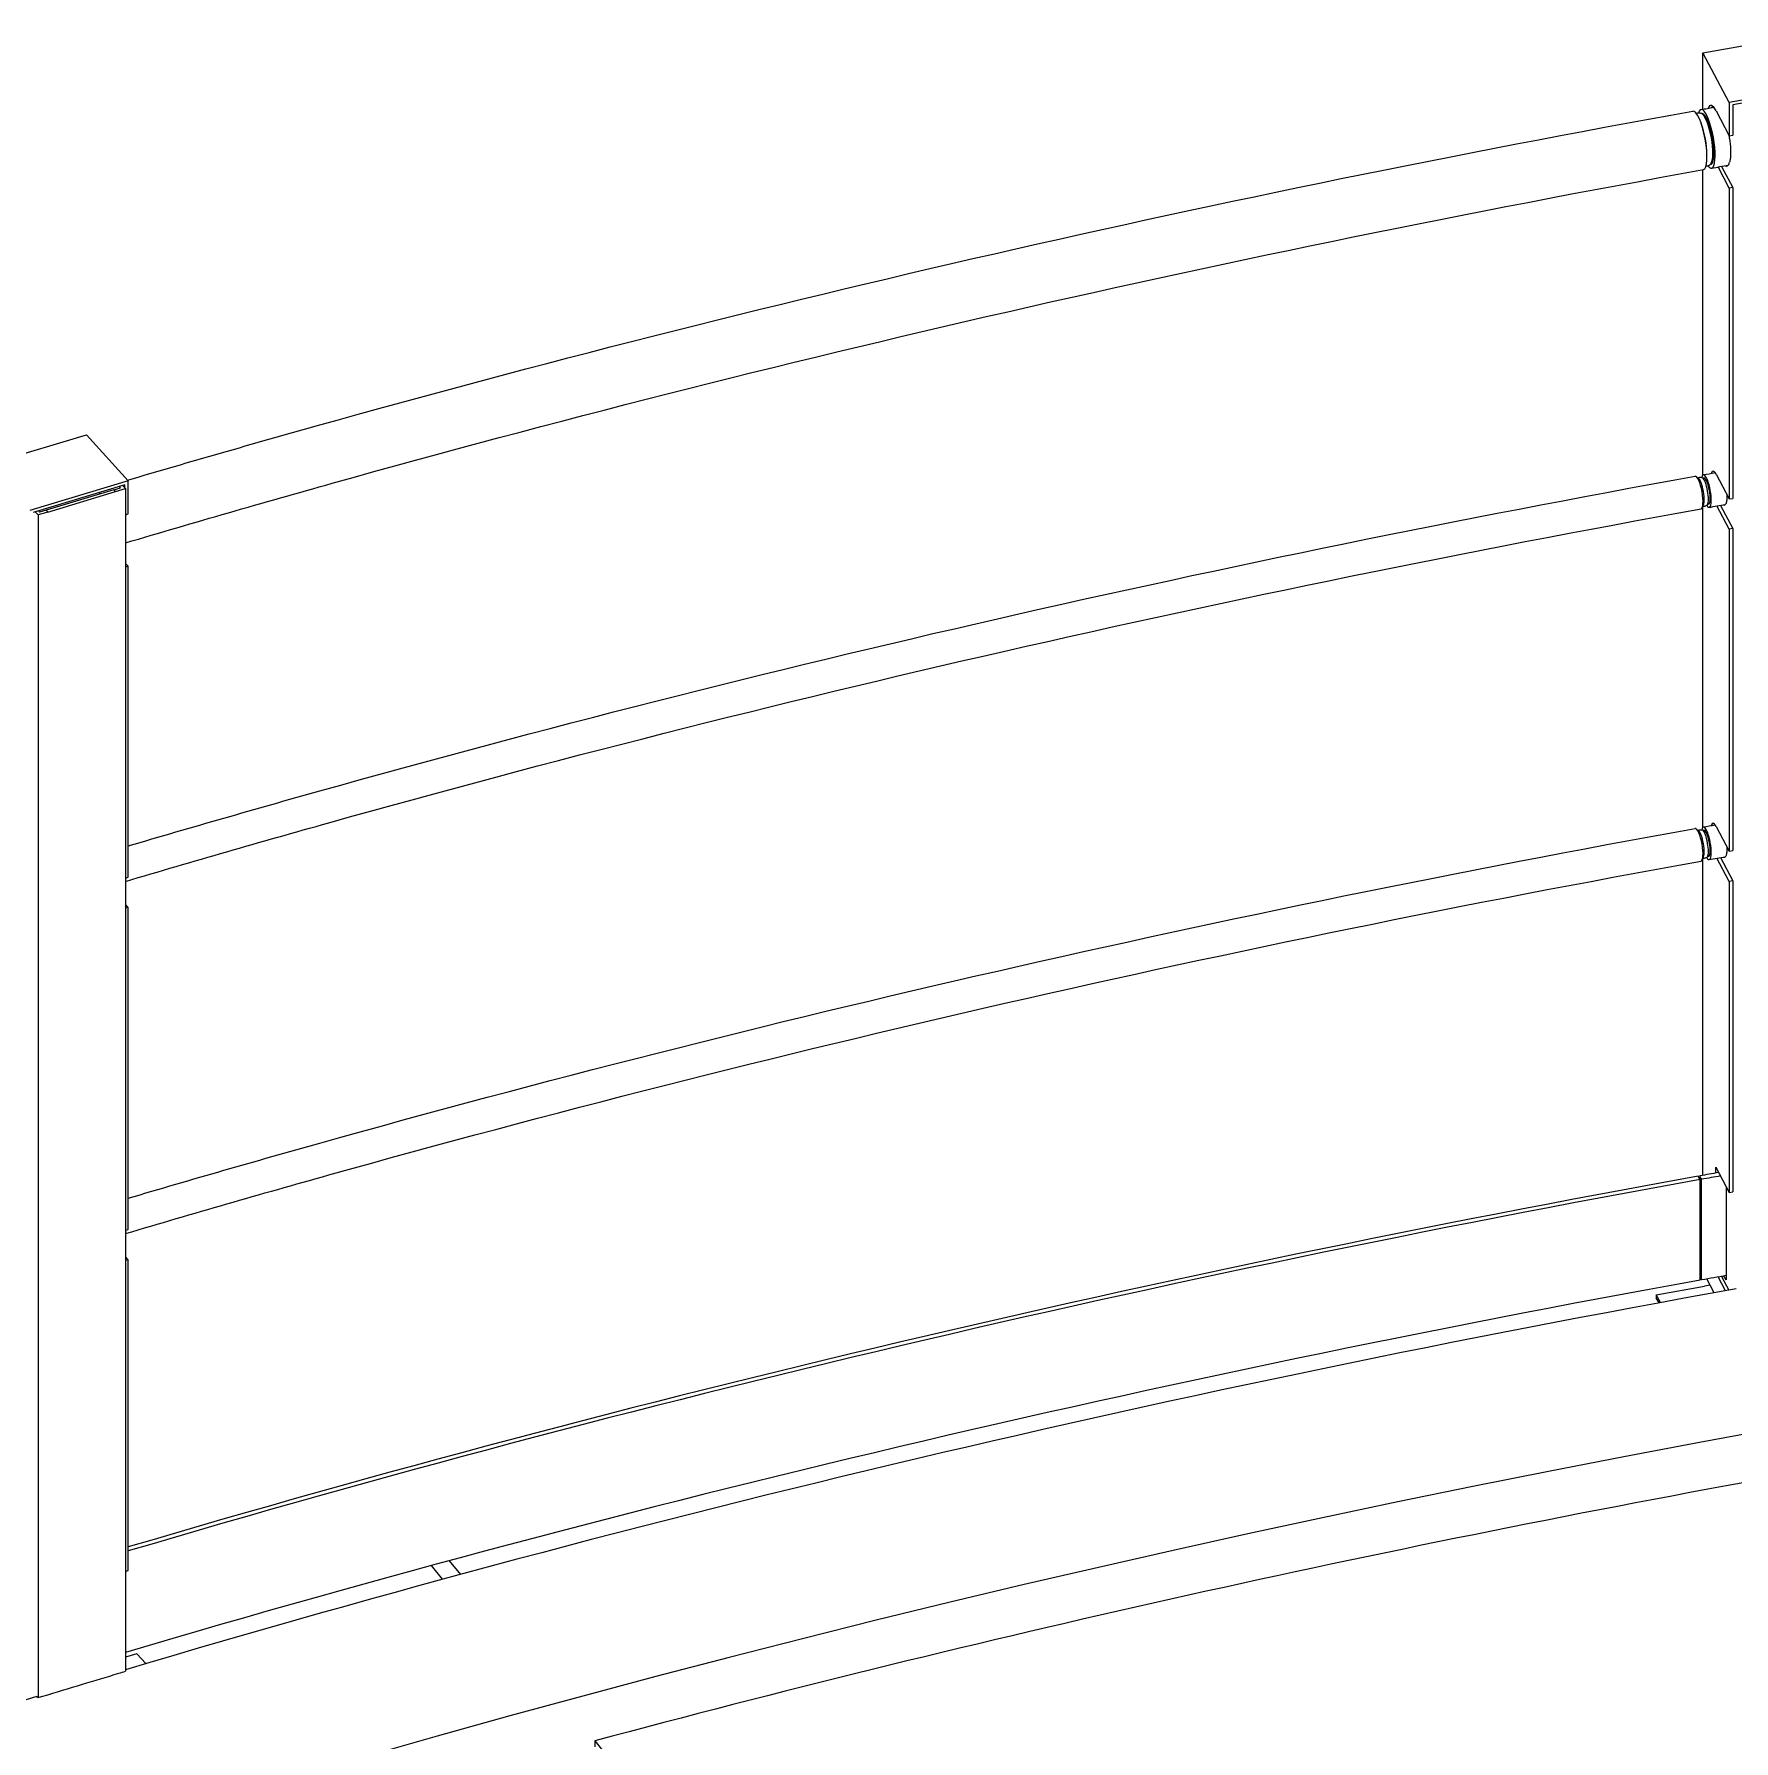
# Model space of a CAD drawing. Header units: millimetres. Extents: x 0 to 89100, y 0 to 63000.
# Drawn here: x 77328 to 78362, y 53606 to 54644 of the extents above; entities that cross this region are included whole.
import ezdxf

# ---------------------------------------------------------------- set-up
doc = ezdxf.new("R2010")
doc.units = ezdxf.units.MM
doc.header["$LTSCALE"] = 150
doc.layers.add('Visible', color=7, linetype='Continuous', lineweight=25)
doc.layers.add('Visible Narrow', color=7, linetype='Continuous', lineweight=18)

msp = doc.modelspace()

# ---------------------------------------------------------------- linework, layer by layer
at = {"layer": 'Visible'}
for p, q in [((78343.43, 54633.08), (78408.01, 54644.42)), ((78359.38, 54602.84), (78343.43, 54633.08)), ((78343.43, 54598.74), (78343.43, 54633.08)), ((78423.95, 54614.18), (78359.38, 54602.84)), ((78421.8, 54611.97), (78361.53, 54601.38)), ((78351.41, 54597.75), (78359.38, 54582.63)), ((78359.38, 54602.84), (78359.38, 54582.63)), ((78361.53, 54601.38), (78361.53, 54583.01)), ((78343.31, 54595.77), (78342.54, 54596.07)), ((78343.48, 54595.97), (78343.02, 54595.88)), ((78359.38, 54582.63), (78361.53, 54583.01)), ((78343.43, 54376.19), (78343.43, 54561.93)), ((78348.71, 54565.83), (78348.09, 54565.28)), ((78348.93, 54565.7), (78348.47, 54565.62)), ((78359.38, 54550.78), (78352.63, 54563.59)), ((78354.78, 54563.97), (78361.53, 54551.16)), ((78361.53, 54551.16), (78359.38, 54550.78)), ((78359.38, 54550.78), (78359.38, 54361.56)), ((78361.53, 54551.16), (78361.53, 54361.94)), ((77299.92, 54382.6), (77359.75, 54400.65)), ((77385.1, 54372.63), (77359.75, 54400.65)), ((77385.1, 54372.63), (77325.28, 54354.58)), ((77383.11, 54370.19), (77327.27, 54353.35)), ((77379.78, 54369.19), (77380.48, 54368.42)), ((77381.78, 54369.79), (77383.52, 54367.87)), ((77383.11, 54368.32), (77383.11, 54370.19)), ((77385.1, 54352.42), (77385.1, 54372.63)), ((78344.32, 54374.11), (78342.96, 54374.51)), ((78344.53, 54374.21), (78344.19, 54374.14)), ((78351.41, 54376.68), (78359.38, 54361.56)), ((77376.49, 54367.22), (77335.28, 54354.79)), ((77336.32, 54353.63), (77377.53, 54366.07)), ((77367.61, 54365.52), (77368.01, 54364.66)), ((77376.49, 54367.22), (77380.48, 54368.42)), ((77377.53, 54366.07), (77383.52, 54367.87)), ((77383.52, 54367.87), (77383.52, 53648.21)), ((78347.09, 54358.72), (78345.96, 54357.88)), ((78347.32, 54358.7), (78346.98, 54358.64)), ((78359.38, 54361.56), (78361.53, 54361.94)), ((77328.6, 54353.75), (77330.34, 54351.83)), ((77336.32, 54353.63), (77330.34, 54351.83)), ((77330.34, 54351.83), (77330.34, 53632.15)), ((77330.59, 54354.35), (77331.29, 54353.58)), ((77335.28, 54354.79), (77331.29, 54353.58)), ((77383.52, 54351.94), (77385.1, 54352.42)), ((78343.43, 54161.86), (78343.43, 54357.23)), ((78359.38, 54343.19), (78351.94, 54357.29)), ((78354.09, 54357.67), (78361.53, 54343.57)), ((78361.53, 54343.57), (78359.38, 54343.19)), ((78359.38, 54343.19), (78359.38, 54147.23)), ((78361.53, 54343.57), (78361.53, 54147.61)), ((77383.52, 54322.33), (77385.1, 54320.58)), ((77385.1, 54320.58), (77383.52, 54320.1)), ((77385.1, 54131.36), (77385.1, 54320.58)), ((78351.41, 54162.35), (78359.38, 54147.23)), ((78344.32, 54159.78), (78342.96, 54160.18)), ((78344.19, 54159.81), (78344.53, 54159.88)), ((78343.43, 53949.98), (78343.43, 54142.9)), ((78347.09, 54144.39), (78345.96, 54143.54)), ((78346.98, 54144.31), (78347.32, 54144.37)), ((78359.38, 54128.86), (78351.94, 54142.96)), ((78354.09, 54143.34), (78361.53, 54129.24)), ((78359.38, 54147.23), (78361.53, 54147.61)), ((77383.52, 54130.88), (77385.1, 54131.36)), ((78361.53, 54129.24), (78359.38, 54128.86)), ((78359.38, 54128.86), (78359.38, 53939.64)), ((78361.53, 54129.24), (78361.53, 53940.01)), ((77383.52, 54114.74), (77385.1, 54112.98)), ((77385.1, 54112.98), (77383.52, 54112.51)), ((77385.1, 53917.03), (77385.1, 54112.98)), ((78351.3, 53951.39), (78351.3, 53954.96)), ((78351.3, 53954.96), (78359.38, 53939.64)), ((78341.71, 53947.4), (78340.59, 53949.47)), ((78341.51, 53949.63), (78341.51, 53947.77)), ((78342.63, 53947.57), (78341.51, 53949.63)), ((78341.71, 53886.16), (78341.71, 53947.4)), ((78342.63, 53886.33), (78342.63, 53947.57)), ((78357.5, 53943.19), (78357.5, 53886.32)), ((78359.38, 53939.64), (78361.53, 53940.01)), ((77383.52, 53916.55), (77385.1, 53917.03)), ((77383.52, 53900.41), (77385.1, 53898.65)), ((77385.1, 53898.65), (77383.52, 53898.18)), ((77385.1, 53709.43), (77385.1, 53898.65)), ((78315.05, 53877.37), (78344.46, 53882.54)), ((78341.71, 53888.02), (78342.63, 53886.33)), ((78347.84, 53883.13), (78344.46, 53882.54)), ((78350.3, 53878.47), (78345.85, 53886.91)), ((78357.08, 53879.69), (78352.63, 53888.13)), ((78354.78, 53888.51), (78359.23, 53880.08)), ((78357.5, 53886.32), (78356.22, 53888.77)), ((78317.61, 53872.51), (78315.05, 53877.37)), ((78315.05, 53877.37), (78315.05, 53875.54)), ((78316.73, 53872.35), (78315.05, 53875.54)), ((77580.56, 53715.5), (77587.34, 53707.11)), ((77383.52, 53708.95), (77385.1, 53709.43)), ((77576.48, 53704.16), (77569.7, 53712.56)), ((77390.45, 53658.9), (77383.52, 53656.81)), ((77395.94, 53652.84), (77390.45, 53658.9)), ((77669.11, 53605.86), (80015.64, 50700.55))]:
    msp.add_line(p, q, dxfattribs=at)
for centre, major_axis, ratio, start_param, end_param in [((78340.46, 54579.8), (-3.22, 17.82), 0.2435654, 3.1415927, 6.2831853), ((78345.47, 54580.7), (-3.21, 17.83), 0.2428897, 2.686816, 6.7382229), ((78351.41, 54581.83), (-3.37, 19.21), 0.2377371, 5.6466762, 6.6711868), ((78353.56, 54582.2), (-3.37, 19.21), 0.2377371, 0.2379545, 0.3869678), ((78345.47, 54580.7), (2.78, -15.43), 0.2428897, 6.2339538, 9.475669), ((78345.47, 54580.7), (2.73, -15.13), 0.2432276, 0.1459927, 2.9955999), ((78354.56, 54583.28), (3.37, -19.21), 0.2377371, 1.4071823, 1.4964012), ((78354.56, 54583.28), (3.37, -19.21), 0.2377371, 6.0684983, 6.7445775), ((78351.41, 54367.5), (-1.95, 11.08), 0.2377371, 5.6466762, 6.7537262), ((78340.46, 54365.47), (-1.79, 9.93), 0.2435654, 3.1415927, 6.2831853), ((78345.47, 54366.37), (-1.79, 9.93), 0.2428897, 2.5860881, 6.8390984), ((78345.47, 54366.37), (1.43, -7.97), 0.2428897, 6.1690972, 9.5400556), ((78345.47, 54366.37), (1.4, -7.75), 0.2432276, 0.12165, 3.0199426), ((78353.56, 54367.87), (1.95, -11.08), 0.2377371, 3.5624828, 3.6106616), ((78354.56, 54368.95), (1.95, -11.08), 0.2377371, 6.0832366, 6.5258372), ((78340.46, 54151.14), (-1.79, 9.93), 0.2435654, 3.1415927, 6.2831853), ((78345.47, 54152.04), (-1.79, 9.93), 0.2428897, 2.5860881, 6.8390984), ((78351.41, 54153.17), (-1.95, 11.08), 0.2377371, 5.6466762, 6.7537262), ((78353.56, 54153.54), (1.95, -11.08), 0.2377371, 3.5624828, 3.6106616), ((78345.47, 54152.04), (1.43, -7.97), 0.2428897, 6.1690972, 9.5400556), ((78345.47, 54152.04), (-1.4, 7.75), 0.2432276, 3.2632427, 6.1615353), ((78354.56, 54154.62), (1.95, -11.08), 0.2377371, 6.0832366, 6.5258372), ((80143.81, 50568.5), (5871.17, 6.59), 0.5763143, 1.0735408, 2.1326906), ((80147.07, 50612.29), (-6055.87, 0), 0.5773503, 5.0153026, 5.1859759), ((80147.07, 50612.29), (-6052.12, 0), 0.5773503, 5.0153026, 5.1862935), ((80147.07, 50612.29), (-6055.87, 0), 0.5773503, 5.0131538, 5.0151438), ((80147.07, 50612.29), (-6052.12, 0), 0.5773503, 5.0131571, 5.0151438), ((80147.07, 50551.05), (-6052.12, 0), 0.5773503, 5.0153026, 5.1865882), ((80143.81, 50567.25), (6021.16, 6.75), 0.5763143, 1.8702785, 2.0463805), ((80147.07, 50551.05), (-6052.12, 0), 0.5773503, 5.0125698, 5.0151438), ((80143.81, 50567.25), (6021.16, 6.75), 0.5763143, 2.056472, 2.2325068)]:
    msp.add_ellipse(centre, major_axis=major_axis, ratio=ratio, start_param=start_param, end_param=end_param, dxfattribs=at)
for points, knots in [([(77384.77, 54373), (77422.85, 54384.24), (77461.14, 54395.25), (77770.13, 54481.76), (78050.36, 54545.86), (78337.25, 54597.63)], [4.9141572, 4.9141572, 4.9141572, 4.9141572, 4.9352992, 4.9352992, 5.08390601, 5.08390601, 5.08390601, 5.08390601]), ([(78342.54, 54596.07), (78342.27, 54596.17), (78341.97, 54596.26), (78341.31, 54596.37), (78340.96, 54596.39), (78340.25, 54596.35), (78339.89, 54596.28), (78339.53, 54596.17), (78339.5, 54596.16), (78339.48, 54596.16)], [5.20394229, 5.20394229, 5.20394229, 5.20394229, 5.26233938, 5.26233938, 5.32073647, 5.32073647, 5.37913356, 5.37913356, 5.38331208, 5.38331208, 5.38331208, 5.38331208]), ([(77383.52, 54334.85), (77425.23, 54347.23), (77467.19, 54359.33), (77778.76, 54446.56), (78057.88, 54510.41), (78343.68, 54561.98)], [4.91201663, 4.91201663, 4.91201663, 4.91201663, 4.9352992, 4.9352992, 5.08390601, 5.08390601, 5.08390601, 5.08390601]), ([(78345.26, 54564.13), (78345.28, 54564.13), (78345.3, 54564.13), (78345.68, 54564.16), (78346.04, 54564.22), (78346.72, 54564.43), (78347.04, 54564.57), (78347.61, 54564.9), (78347.87, 54565.09), (78348.09, 54565.28)], [2.17538732, 2.17538732, 2.17538732, 2.17538732, 2.17914382, 2.17914382, 2.23754091, 2.23754091, 2.295938, 2.295938, 2.35433509, 2.35433509, 2.35433509, 2.35433509]), ([(77385.1, 54150.4), (77423.79, 54161.83), (77462.69, 54173.02), (77772.04, 54259.63), (78052.03, 54323.68), (78338.67, 54375.4)], [4.91379787, 4.91379787, 4.91379787, 4.91379787, 4.9352992, 4.9352992, 5.08390601, 5.08390601, 5.08390601, 5.08390601]), ([(78342.96, 54374.51), (78342.78, 54374.56), (78342.59, 54374.6), (78342.18, 54374.65), (78341.96, 54374.65), (78341.52, 54374.62), (78341.29, 54374.58), (78340.87, 54374.46), (78340.66, 54374.38), (78340.39, 54374.24), (78340.3, 54374.19), (78340.22, 54374.13)], [5.22828501, 5.22828501, 5.22828501, 5.22828501, 5.27694501, 5.27694501, 5.32560502, 5.32560502, 5.37426502, 5.37426502, 5.42292502, 5.42292502, 5.44703317, 5.44703317, 5.44703317, 5.44703317]), ([(77383.52, 54128.89), (77424.52, 54141.04), (77465.76, 54152.93), (77776.85, 54240.03), (78056.21, 54303.93), (78342.25, 54355.54)], [4.91244098, 4.91244098, 4.91244098, 4.91244098, 4.9352992, 4.9352992, 5.08390601, 5.08390601, 5.08390601, 5.08390601]), ([(78343.26, 54357.26), (78343.35, 54357.25), (78343.45, 54357.23), (78343.76, 54357.19), (78343.98, 54357.19), (78344.42, 54357.22), (78344.64, 54357.26), (78345.07, 54357.39), (78345.27, 54357.47), (78345.64, 54357.66), (78345.81, 54357.76), (78345.96, 54357.88)], [2.11157016, 2.11157016, 2.11157016, 2.11157016, 2.13535236, 2.13535236, 2.18401236, 2.18401236, 2.23267237, 2.23267237, 2.28133237, 2.28133237, 2.32999237, 2.32999237, 2.32999237, 2.32999237]), ([(77385.1, 53936.07), (77423.79, 53947.5), (77462.69, 53958.69), (77772.04, 54045.3), (78052.03, 54109.34), (78338.67, 54161.07)], [4.91379787, 4.91379787, 4.91379787, 4.91379787, 4.9352992, 4.9352992, 5.08390601, 5.08390601, 5.08390601, 5.08390601]), ([(78340.22, 54159.8), (78340.3, 54159.86), (78340.39, 54159.91), (78340.66, 54160.05), (78340.87, 54160.13), (78341.29, 54160.25), (78341.52, 54160.29), (78341.96, 54160.32), (78342.18, 54160.32), (78342.59, 54160.27), (78342.78, 54160.23), (78342.96, 54160.18)], [2.40694847, 2.40694847, 2.40694847, 2.40694847, 2.43105661, 2.43105661, 2.47971661, 2.47971661, 2.52837662, 2.52837662, 2.57703662, 2.57703662, 2.62569663, 2.62569663, 2.62569663, 2.62569663]), ([(77383.52, 53914.56), (77424.52, 53926.71), (77465.76, 53938.6), (77776.85, 54025.7), (78056.21, 54089.6), (78342.25, 54141.21)], [4.91244098, 4.91244098, 4.91244098, 4.91244098, 4.9352992, 4.9352992, 5.08390601, 5.08390601, 5.08390601, 5.08390601]), ([(78345.96, 54143.54), (78345.81, 54143.43), (78345.64, 54143.32), (78345.27, 54143.14), (78345.07, 54143.05), (78344.64, 54142.93), (78344.42, 54142.89), (78343.98, 54142.86), (78343.76, 54142.86), (78343.45, 54142.9), (78343.35, 54142.91), (78343.26, 54142.93)], [5.52398926, 5.52398926, 5.52398926, 5.52398926, 5.57264926, 5.57264926, 5.62130927, 5.62130927, 5.66996927, 5.66996927, 5.71862928, 5.71862928, 5.74241148, 5.74241148, 5.74241148, 5.74241148])]:
    msp.add_open_spline(points, degree=3, knots=knots, dxfattribs=at)
for points in [[(78342.27, 54598.53), (78344.84, 54598.99), (78347.42, 54599.46), (78350, 54599.92)], [(78348.68, 54562.88), (78352.06, 54563.49), (78355.45, 54564.09), (78358.83, 54564.7)], [(78343.69, 54376.3), (78346.08, 54376.73), (78348.47, 54377.16), (78350.86, 54377.59)], [(78347.26, 54356.45), (78350.5, 54357.03), (78353.75, 54357.61), (78356.99, 54358.19)], [(78343.69, 54161.97), (78346.08, 54162.4), (78348.47, 54162.83), (78350.86, 54163.26)], [(78347.26, 54142.11), (78350.5, 54142.7), (78353.75, 54143.28), (78356.99, 54143.86)]]:
    msp.add_open_spline(points, degree=3, dxfattribs=at)
at = {"layer": 'Visible Narrow'}
for p, q in [((77377.48, 54366.12), (77376.54, 54367.16)), ((77335.33, 54354.73), (77336.27, 54353.69)), ((77329.66, 53632.89), (77330.34, 53632.15)), ((77669.11, 53605.86), (77669.13, 53602.28))]:
    msp.add_line(p, q, dxfattribs=at)
for centre, major_axis, start_param, end_param in [((78341.17, 54579.93), (-2.8, 15.56), 4.0638872, 5.3712662), ((78344.76, 54580.58), (2.8, -15.56), 0.2884731, 2.8531196), ((78341.72, 54365.7), (1.51, -8.38), 0.1755965, 2.9681185), ((78344.22, 54366.15), (1.51, -8.38), 0.2665646, 2.875028), ((78341.72, 54151.37), (-1.51, 8.38), 3.3171892, 6.1097111), ((78344.22, 54151.82), (-1.51, 8.38), 3.4081573, 6.0166207)]:
    msp.add_ellipse(centre, major_axis=major_axis, ratio=0.2432276, start_param=start_param, end_param=end_param, dxfattribs=at)
for points, knots in [([(78359.61, 54580.95), (78359.72, 54580.22), (78359.81, 54579.5), (78360.01, 54577.75), (78360.12, 54576.6), (78360.26, 54574.38), (78360.29, 54573.32), (78360.29, 54571.5), (78360.26, 54570.56), (78360.12, 54568.87), (78360.01, 54568.12), (78359.81, 54567.14), (78359.72, 54566.77), (78359.61, 54566.44)], [5.9820883, 5.9820883, 5.9820883, 5.9820883, 6.2589655, 6.2589655, 6.7060294, 6.7060294, 7.1530932, 7.1530932, 7.600157, 7.600157, 8.0472208, 8.0472208, 8.3240981, 8.3240981, 8.3240981, 8.3240981]), ([(78357.88, 54364.39), (78357.89, 54364.34), (78357.89, 54364.28), (78357.93, 54363.61), (78357.95, 54363.02), (78357.95, 54362), (78357.93, 54361.48), (78357.86, 54360.54), (78357.8, 54360.12), (78357.66, 54359.45), (78357.57, 54359.13), (78357.35, 54358.62), (78357.22, 54358.44), (78357.09, 54358.32), (78357.08, 54358.31), (78357.08, 54358.31)], [3.7129572, 3.7129572, 3.7129572, 3.7129572, 3.734828, 3.734828, 3.9838138, 3.9838138, 4.2327997, 4.2327997, 4.4817855, 4.4817855, 4.7307729, 4.7307729, 4.9797604, 4.9797604, 4.9877372, 4.9877372, 4.9877372, 4.9877372]), ([(78357.88, 54150.06), (78357.89, 54150.01), (78357.89, 54149.95), (78357.93, 54149.28), (78357.95, 54148.69), (78357.95, 54147.67), (78357.93, 54147.15), (78357.86, 54146.21), (78357.8, 54145.79), (78357.66, 54145.12), (78357.57, 54144.8), (78357.35, 54144.29), (78357.22, 54144.11), (78357.09, 54143.99), (78357.08, 54143.98), (78357.08, 54143.98)], [3.7129572, 3.7129572, 3.7129572, 3.7129572, 3.734828, 3.734828, 3.9838138, 3.9838138, 4.2327997, 4.2327997, 4.4817855, 4.4817855, 4.7307729, 4.7307729, 4.9797604, 4.9797604, 4.9877372, 4.9877372, 4.9877372, 4.9877372]), ([(79629.01, 53908.65), (79197.23, 53886.71), (78770.77, 53837.21), (78122.36, 53717.63), (77892.46, 53665.8), (77669.11, 53605.86)], [26.9727965, 26.9727965, 26.9727965, 26.9727965, 200.5187404, 200.5187404, 299.2483727, 299.2483727, 299.2483727, 299.2483727]), ([(77330.34, 53632.15), (77331.29, 53632.44), (77332.25, 53632.73), (77341.23, 53635.44), (77349.27, 53637.87), (77364.7, 53642.53), (77372.09, 53644.76), (77380.83, 53647.4), (77382.17, 53647.8), (77383.52, 53648.21)], [4.7050165, 4.7050165, 4.7050165, 4.7050165, 5.1356248, 5.1356248, 8.7617234, 8.7617234, 12.0980539, 12.0980539, 12.7050277, 12.7050277, 12.7050277, 12.7050277])]:
    msp.add_open_spline(points, degree=3, knots=knots, dxfattribs=at)

doc.saveas('drawing.dxf')
